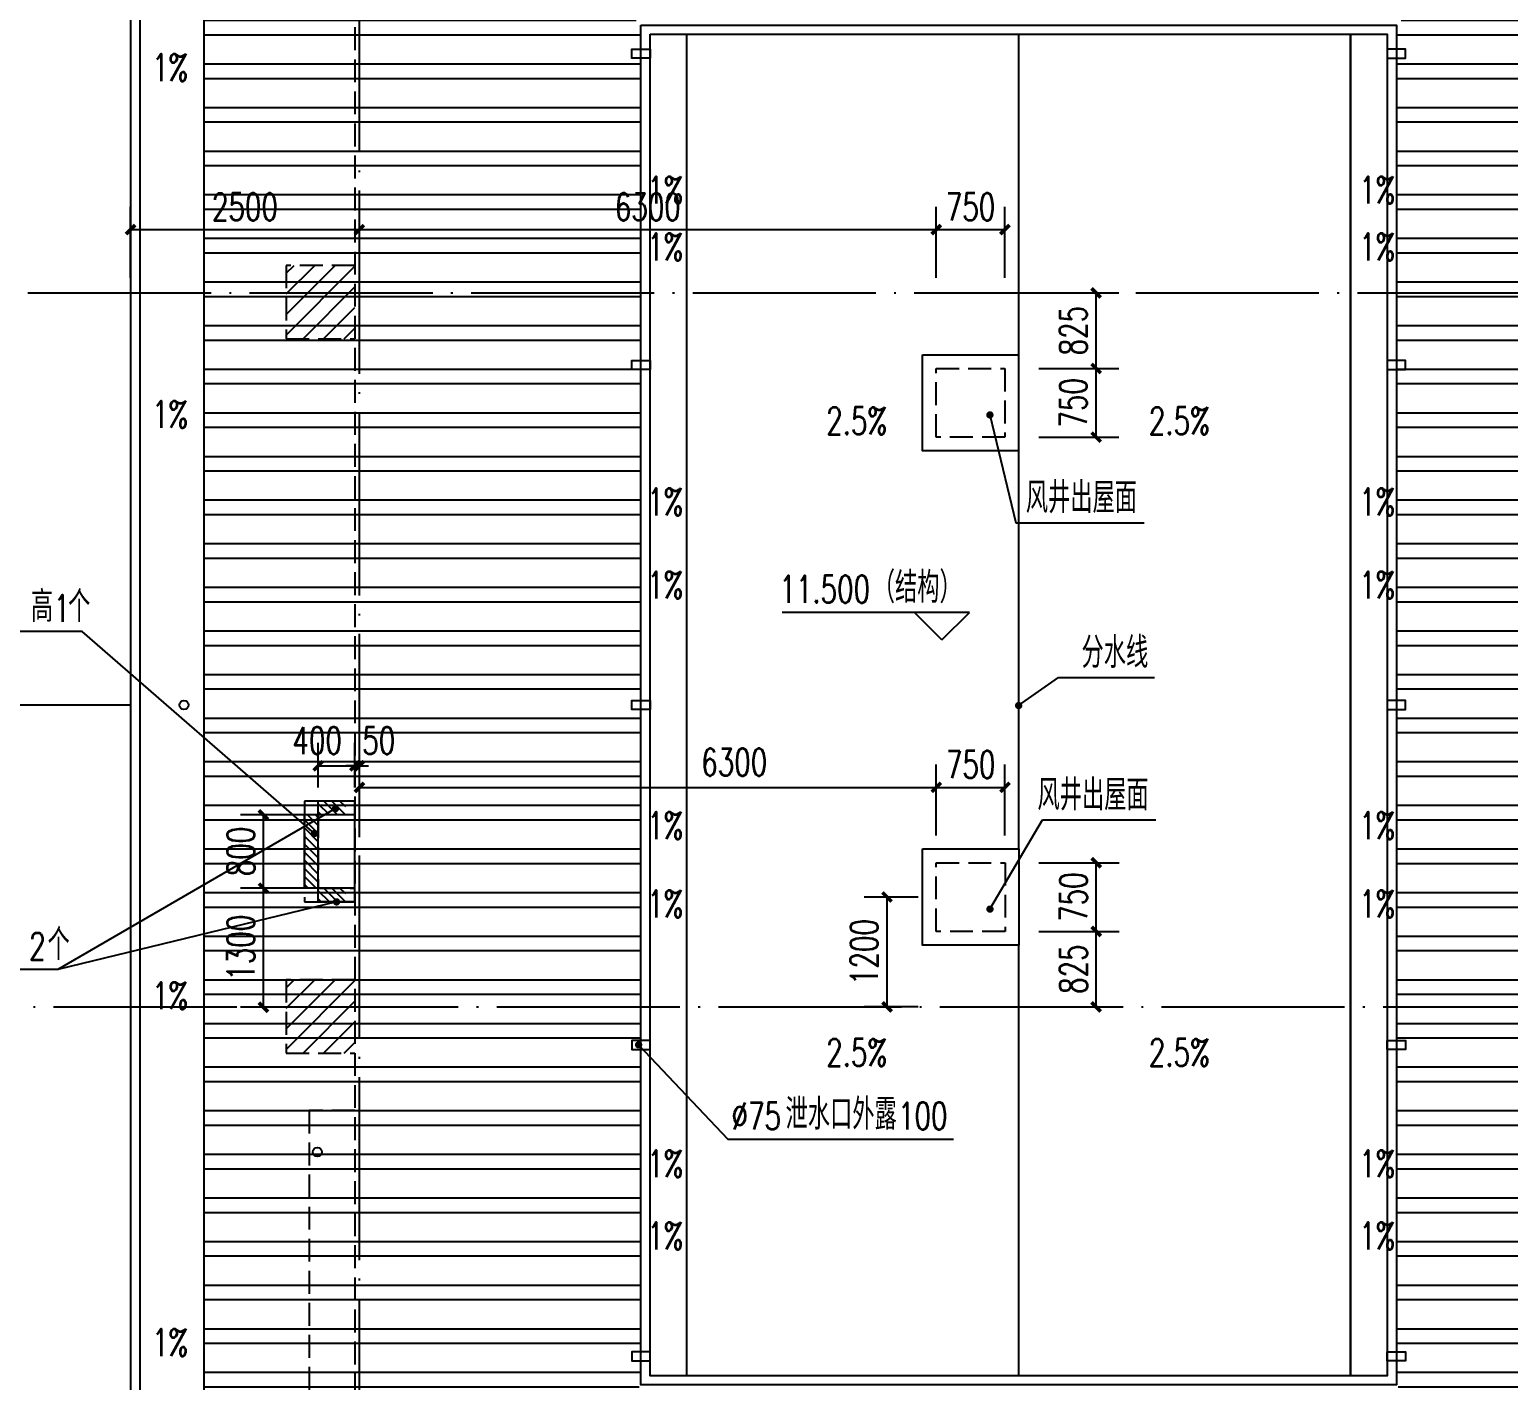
# Model space of a CAD drawing. Extents: x 63793 to 231107, y 20849 to 337643.
# Drawn here: x 162797 to 178948, y 312214 to 326964 of the extents above; entities that cross this region are included whole.
import ezdxf

# ---------------------------------------------------------------- set-up
doc = ezdxf.new("R2010")
doc.units = 0
doc.header["$LTSCALE"] = 1000
doc.header["$MEASUREMENT"] = 0
doc.linetypes.add('DASH', pattern=[0.35, 0.25, -0.1])
doc.linetypes.add('DOTE', pattern=[2.42, 2, -0.2, 0.02, -0.2])
for name, color, linetype in [('DIM_LEAD', 3, 'Continuous'), ('DIM_SYMB', 3, 'Continuous'), ('DOTE', 1, 'DOTE'), ('PUB_DIM', 3, 'Continuous'), ('PUB_HATCH', 8, 'Continuous'), ('PUB_TEXT', 7, 'Continuous'), ('TFSB', 150, 'Continuous'), ('填充', 8, 'Continuous'), ('新块$0$2D_ROOF', 144, 'Continuous'), ('新块$0$PUB_DIM', 3, 'Continuous'), ('新块$0$PUB_TEXT', 7, 'Continuous')]:
    doc.layers.add(name, color=color, linetype=linetype)
doc.styles.add('_TCH_DIM', font='SIMPLEX', dxfattribs={"bigfont": 'GBCBIG'})
doc.styles.add('_TCH_DIM_T3', font='SIMPLEX', dxfattribs={"width": 0.705882, "bigfont": 'GBCBIG'})
doc.styles.add('新块$0$_TCH_DIM', font='SIMPLEX', dxfattribs={"bigfont": 'GBCBIG'})
doc.dimstyles.new('_TCH_ARCH&&100', dxfattribs={"dimtxt": 297.5, "dimasz": 100, "dimexe": 250, "dimexo": 300, "dimgap": 100, "dimtad": 1, "dimdec": 0, "dimzin": 0, "dimdsep": 46, "dimtxsty": '_TCH_DIM_T3', "dimblk": 'ARCHTICK', "dimcen": 0.09, "dimclrt": 7, "dimazin": 2, "dimtfac": 1, "dimtdec": 0, "dimtix": 1, "dimtmove": 2, "dimatfit": 3, "dimfxl": 0, "dimtolj": 1, "dimtzin": 0, "dimarcsym": 0})

# ---------------------------------------------------------------- blocks, each defined once
blk = doc.blocks.new('_ArchTick')
at = {"color": 0, "linetype": 'ByBlock', "const_width": 0.4}
blk.add_lwpolyline([(-0.5, -0.5), (0.5, 0.5)], dxfattribs=at)
blk = doc.blocks.new('*D610')
at = {"layer": 'Defpoints', "color": 0, "transparency": 16777216}
for p in [(173520, 317867), (174446, 317867), (173520, 317117)]:
    blk.add_point(p, dxfattribs=at)
at = {"layer": 'PUB_DIM', "color": 0, "lineweight": -2, "transparency": 16777216}
for p, q in [((173820, 317867), (174696, 317867)), ((174446, 317117), (174446, 317867)), ((173820, 317117), (174696, 317117))]:
    blk.add_line(p, q, dxfattribs=at)
at = {"layer": 'PUB_DIM', "color": 0, "lineweight": -2, "transparency": 16777216, "xscale": 100, "yscale": 100, "zscale": 100}
for p, rotation in [((174446, 317867), 90), ((174446, 317117), 270)]:
    blk.add_blockref('_ArchTick', p, dxfattribs=dict(at, rotation=rotation))
at = {"layer": 'PUB_DIM', "color": 7, "transparency": 16777216, "insert": (174197, 317492), "char_height": 297.5, "attachment_point": 5, "rotation": 90, "style": '_TCH_DIM_T3'}
blk.add_mtext('\\A1;750', dxfattribs=at)
blk = doc.blocks.new('*D611')
at = {"layer": 'Defpoints', "color": 0, "transparency": 16777216}
for p in [(173520, 317117), (174446, 317117), (173520, 316292)]:
    blk.add_point(p, dxfattribs=at)
at = {"layer": 'PUB_DIM', "color": 0, "lineweight": -2, "transparency": 16777216}
for p, q in [((173820, 317117), (174696, 317117)), ((174446, 316292), (174446, 317117)), ((173820, 316292), (174696, 316292))]:
    blk.add_line(p, q, dxfattribs=at)
at = {"layer": 'PUB_DIM', "color": 0, "lineweight": -2, "transparency": 16777216, "xscale": 100, "yscale": 100, "zscale": 100}
for p, rotation in [((174446, 317117), 90), ((174446, 316292), 270)]:
    blk.add_blockref('_ArchTick', p, dxfattribs=dict(at, rotation=rotation))
at = {"layer": 'PUB_DIM', "color": 7, "transparency": 16777216, "insert": (174197, 316705), "char_height": 297.5, "attachment_point": 5, "rotation": 90, "style": '_TCH_DIM_T3'}
blk.add_mtext('\\A1;825', dxfattribs=at)
blk = doc.blocks.new('*D612')
at = {"layer": 'Defpoints', "color": 0, "transparency": 16777216}
for p in [(173450.06075, 318690.03702), (172700.06075, 317864.8728), (173450.06075, 317864.8728)]:
    blk.add_point(p, dxfattribs=at)
at = {"layer": 'PUB_DIM', "color": 0, "lineweight": -2, "transparency": 16777216}
for p, q in [((172700.06075, 318164.8728), (172700.06075, 318940.03702)), ((173450.06075, 318164.8728), (173450.06075, 318940.03702)), ((172700.06075, 318690.03702), (173450.06075, 318690.03702))]:
    blk.add_line(p, q, dxfattribs=at)
at = {"layer": 'PUB_DIM', "color": 0, "lineweight": -2, "transparency": 16777216, "xscale": 100, "yscale": 100, "zscale": 100, "rotation": 180}
blk.add_blockref('_ArchTick', (172700.06075, 318690.03702), dxfattribs=at)
at = {"layer": 'PUB_DIM', "color": 0, "lineweight": -2, "transparency": 16777216, "xscale": 100, "yscale": 100, "zscale": 100}
blk.add_blockref('_ArchTick', (173450.06075, 318690.03702), dxfattribs=at)
at = {"layer": 'PUB_DIM', "color": 7, "transparency": 16777216, "insert": (173075.06075, 318938.78702), "char_height": 297.5, "attachment_point": 5, "style": '_TCH_DIM_T3'}
blk.add_mtext('\\A1;750', dxfattribs=at)
blk = doc.blocks.new('*D613')
at = {"layer": 'Defpoints', "color": 0, "transparency": 16777216}
for p in [(172700, 318690), (166400, 317865), (172700, 317865)]:
    blk.add_point(p, dxfattribs=at)
at = {"layer": 'PUB_DIM', "color": 0, "lineweight": -2, "transparency": 16777216}
for p, q in [((166400, 318165), (166400, 318940)), ((172700, 318165), (172700, 318940)), ((166400, 318690), (172700, 318690))]:
    blk.add_line(p, q, dxfattribs=at)
at = {"layer": 'PUB_DIM', "color": 0, "lineweight": -2, "transparency": 16777216, "xscale": 100, "yscale": 100, "zscale": 100, "rotation": 180}
blk.add_blockref('_ArchTick', (166400, 318690), dxfattribs=at)
at = {"layer": 'PUB_DIM', "color": 0, "lineweight": -2, "transparency": 16777216, "xscale": 100, "yscale": 100, "zscale": 100}
blk.add_blockref('_ArchTick', (172700, 318690), dxfattribs=at)
at = {"layer": 'PUB_DIM', "color": 7, "transparency": 16777216, "insert": (170493, 318965), "char_height": 297.5, "attachment_point": 5, "style": '_TCH_DIM_T3'}
blk.add_mtext('\\A1;6300', dxfattribs=at)
blk = doc.blocks.new('*D614')
at = {"layer": 'Defpoints', "color": 0, "transparency": 16777216}
for p in [(173519, 323264), (174445, 323264), (173519, 322514)]:
    blk.add_point(p, dxfattribs=at)
at = {"layer": 'PUB_DIM', "color": 0, "lineweight": -2, "transparency": 16777216}
for p, q in [((173819, 323264), (174695, 323264)), ((174445, 322514), (174445, 323264)), ((173819, 322514), (174695, 322514))]:
    blk.add_line(p, q, dxfattribs=at)
at = {"layer": 'PUB_DIM', "color": 0, "lineweight": -2, "transparency": 16777216, "xscale": 100, "yscale": 100, "zscale": 100}
for p, rotation in [((174445, 323264), 90), ((174445, 322514), 270)]:
    blk.add_blockref('_ArchTick', p, dxfattribs=dict(at, rotation=rotation))
at = {"layer": 'PUB_DIM', "color": 7, "transparency": 16777216, "insert": (174196, 322889), "char_height": 297.5, "attachment_point": 5, "rotation": 90, "style": '_TCH_DIM_T3'}
blk.add_mtext('\\A1;750', dxfattribs=at)
blk = doc.blocks.new('*D615')
at = {"layer": 'Defpoints', "color": 0, "transparency": 16777216}
for p in [(173519, 324089), (174445, 324089), (173519, 323264)]:
    blk.add_point(p, dxfattribs=at)
at = {"layer": 'PUB_DIM', "color": 0, "lineweight": -2, "transparency": 16777216}
for p, q in [((173819, 324089), (174695, 324089)), ((174445, 323264), (174445, 324089)), ((173819, 323264), (174695, 323264))]:
    blk.add_line(p, q, dxfattribs=at)
at = {"layer": 'PUB_DIM', "color": 0, "lineweight": -2, "transparency": 16777216, "xscale": 100, "yscale": 100, "zscale": 100}
for p, rotation in [((174445, 324089), 90), ((174445, 323264), 270)]:
    blk.add_blockref('_ArchTick', p, dxfattribs=dict(at, rotation=rotation))
at = {"layer": 'PUB_DIM', "color": 7, "transparency": 16777216, "insert": (174196, 323677), "char_height": 297.5, "attachment_point": 5, "rotation": 90, "style": '_TCH_DIM_T3'}
blk.add_mtext('\\A1;825', dxfattribs=at)
blk = doc.blocks.new('*D616')
at = {"layer": 'Defpoints', "color": 0, "transparency": 16777216}
for p in [(173449, 324780), (172699, 323955), (173449, 323955)]:
    blk.add_point(p, dxfattribs=at)
at = {"layer": 'PUB_DIM', "color": 0, "lineweight": -2, "transparency": 16777216}
for p, q in [((172699, 324255), (172699, 325030)), ((173449, 324255), (173449, 325030)), ((172699, 324780), (173449, 324780))]:
    blk.add_line(p, q, dxfattribs=at)
at = {"layer": 'PUB_DIM', "color": 0, "lineweight": -2, "transparency": 16777216, "xscale": 100, "yscale": 100, "zscale": 100, "rotation": 180}
blk.add_blockref('_ArchTick', (172699, 324780), dxfattribs=at)
at = {"layer": 'PUB_DIM', "color": 0, "lineweight": -2, "transparency": 16777216, "xscale": 100, "yscale": 100, "zscale": 100}
blk.add_blockref('_ArchTick', (173449, 324780), dxfattribs=at)
at = {"layer": 'PUB_DIM', "color": 7, "transparency": 16777216, "insert": (173074, 325028), "char_height": 297.5, "attachment_point": 5, "style": '_TCH_DIM_T3'}
blk.add_mtext('\\A1;750', dxfattribs=at)
blk = doc.blocks.new('*D617')
at = {"layer": 'Defpoints', "color": 0, "transparency": 16777216}
for p in [(172699, 324780), (166399, 323955), (172699, 323955)]:
    blk.add_point(p, dxfattribs=at)
at = {"layer": 'PUB_DIM', "color": 0, "lineweight": -2, "transparency": 16777216}
for p, q in [((166399, 324255), (166399, 325030)), ((172699, 324255), (172699, 325030)), ((166399, 324780), (172699, 324780))]:
    blk.add_line(p, q, dxfattribs=at)
at = {"layer": 'PUB_DIM', "color": 0, "lineweight": -2, "transparency": 16777216, "xscale": 100, "yscale": 100, "zscale": 100, "rotation": 180}
blk.add_blockref('_ArchTick', (166399, 324780), dxfattribs=at)
at = {"layer": 'PUB_DIM', "color": 0, "lineweight": -2, "transparency": 16777216, "xscale": 100, "yscale": 100, "zscale": 100}
blk.add_blockref('_ArchTick', (172699, 324780), dxfattribs=at)
at = {"layer": 'PUB_DIM', "color": 7, "transparency": 16777216, "insert": (169549, 325028), "char_height": 297.5, "attachment_point": 5, "style": '_TCH_DIM_T3'}
blk.add_mtext('\\A1;6300', dxfattribs=at)
blk = doc.blocks.new('*D618')
at = {"layer": 'Defpoints', "color": 0, "transparency": 16777216}
for p in [(166399, 324780), (163899, 323955), (166399, 323955)]:
    blk.add_point(p, dxfattribs=at)
at = {"layer": 'PUB_DIM', "color": 0, "lineweight": -2, "transparency": 16777216}
for p, q in [((163899, 324255), (163899, 325030)), ((166399, 324255), (166399, 325030)), ((163899, 324780), (166399, 324780))]:
    blk.add_line(p, q, dxfattribs=at)
at = {"layer": 'PUB_DIM', "color": 0, "lineweight": -2, "transparency": 16777216, "xscale": 100, "yscale": 100, "zscale": 100, "rotation": 180}
blk.add_blockref('_ArchTick', (163899, 324780), dxfattribs=at)
at = {"layer": 'PUB_DIM', "color": 0, "lineweight": -2, "transparency": 16777216, "xscale": 100, "yscale": 100, "zscale": 100}
blk.add_blockref('_ArchTick', (166399, 324780), dxfattribs=at)
at = {"layer": 'PUB_DIM', "color": 7, "transparency": 16777216, "insert": (165149, 325028), "char_height": 297.5, "attachment_point": 5, "style": '_TCH_DIM_T3'}
blk.add_mtext('\\A1;2500', dxfattribs=at)
blk = doc.blocks.new('*D631')
at = {"layer": 'Defpoints', "color": 0, "transparency": 16777216}
for p in [(172162, 317492), (172803, 317492), (172803, 316292)]:
    blk.add_point(p, dxfattribs=at)
at = {"layer": 'PUB_DIM', "color": 0, "lineweight": -2, "transparency": 16777216}
for p, q in [((172503, 317492), (171912, 317492)), ((172162, 316292), (172162, 317492)), ((172503, 316292), (171912, 316292))]:
    blk.add_line(p, q, dxfattribs=at)
at = {"layer": 'PUB_DIM', "color": 0, "lineweight": -2, "transparency": 16777216, "xscale": 100, "yscale": 100, "zscale": 100}
for p, rotation in [((172162, 317492), 90), ((172162, 316292), 270)]:
    blk.add_blockref('_ArchTick', p, dxfattribs=dict(at, rotation=rotation))
at = {"layer": 'PUB_DIM', "color": 7, "transparency": 16777216, "insert": (171913, 316892), "char_height": 297.5, "attachment_point": 5, "rotation": 90, "style": '_TCH_DIM_T3'}
blk.add_mtext('\\A1;1200', dxfattribs=at)
blk = doc.blocks.new('*D638')
at = {"layer": 'Defpoints', "color": 0, "transparency": 16777216}
for p in [(165351, 317589), (166103, 317589), (166103, 316289)]:
    blk.add_point(p, dxfattribs=at)
at = {"layer": 'PUB_DIM', "color": 0, "lineweight": -2, "transparency": 16777216}
for p, q in [((165803, 317589), (165101, 317589)), ((165351, 316289), (165351, 317589)), ((165803, 316289), (165101, 316289))]:
    blk.add_line(p, q, dxfattribs=at)
at = {"layer": 'PUB_DIM', "color": 0, "lineweight": -2, "transparency": 16777216, "xscale": 100, "yscale": 100, "zscale": 100}
for p, rotation in [((165351, 317589), 90), ((165351, 316289), 270)]:
    blk.add_blockref('_ArchTick', p, dxfattribs=dict(at, rotation=rotation))
at = {"layer": 'PUB_DIM', "color": 7, "transparency": 16777216, "insert": (165103, 316939), "char_height": 297.5, "attachment_point": 5, "rotation": 90, "style": '_TCH_DIM_T3'}
blk.add_mtext('\\A1;1300', dxfattribs=at)
blk = doc.blocks.new('*D639')
at = {"layer": 'Defpoints', "color": 0, "transparency": 16777216}
for p in [(165351, 318389), (166103, 318389), (166103, 317589)]:
    blk.add_point(p, dxfattribs=at)
at = {"layer": 'PUB_DIM', "color": 0, "lineweight": -2, "transparency": 16777216}
for p, q in [((165803, 318389), (165101, 318389)), ((165351, 317589), (165351, 318389)), ((165803, 317589), (165101, 317589))]:
    blk.add_line(p, q, dxfattribs=at)
at = {"layer": 'PUB_DIM', "color": 0, "lineweight": -2, "transparency": 16777216, "xscale": 100, "yscale": 100, "zscale": 100}
for p, rotation in [((165351, 318389), 90), ((165351, 317589), 270)]:
    blk.add_blockref('_ArchTick', p, dxfattribs=dict(at, rotation=rotation))
at = {"layer": 'PUB_DIM', "color": 7, "transparency": 16777216, "insert": (165103, 317989), "char_height": 297.5, "attachment_point": 5, "rotation": 90, "style": '_TCH_DIM_T3'}
blk.add_mtext('\\A1;800', dxfattribs=at)
blk = doc.blocks.new('*D640')
at = {"layer": 'Defpoints', "color": 0, "transparency": 16777216}
for p in [(166349, 318925), (165949, 318389), (166349, 318389)]:
    blk.add_point(p, dxfattribs=at)
at = {"layer": 'PUB_DIM', "color": 0, "lineweight": -2, "transparency": 16777216}
for p, q in [((165949, 318689), (165949, 319175)), ((166349, 318689), (166349, 319175)), ((165949, 318925), (166349, 318925))]:
    blk.add_line(p, q, dxfattribs=at)
at = {"layer": 'PUB_DIM', "color": 0, "lineweight": -2, "transparency": 16777216, "xscale": 100, "yscale": 100, "zscale": 100, "rotation": 180}
blk.add_blockref('_ArchTick', (165949, 318925), dxfattribs=at)
at = {"layer": 'PUB_DIM', "color": 0, "lineweight": -2, "transparency": 16777216, "xscale": 100, "yscale": 100, "zscale": 100}
blk.add_blockref('_ArchTick', (166349, 318925), dxfattribs=at)
at = {"layer": 'PUB_DIM', "color": 7, "transparency": 16777216, "insert": (165938, 319200), "char_height": 297.5, "attachment_point": 5, "style": '_TCH_DIM_T3'}
blk.add_mtext('\\A1;400', dxfattribs=at)
blk = doc.blocks.new('*D641')
at = {"layer": 'Defpoints', "color": 0, "transparency": 16777216}
for p in [(166399, 318925), (166349, 318389), (166399, 318389)]:
    blk.add_point(p, dxfattribs=at)
at = {"layer": 'PUB_DIM', "color": 0, "lineweight": -2, "transparency": 16777216}
for p, q in [((166349, 318689), (166349, 319175)), ((166399, 318689), (166399, 319175)), ((166349, 318925), (166249, 318925)), ((166349, 318925), (166399, 318925)), ((166399, 318925), (166499, 318925))]:
    blk.add_line(p, q, dxfattribs=at)
at = {"layer": 'PUB_DIM', "color": 0, "lineweight": -2, "transparency": 16777216, "xscale": 100, "yscale": 100, "zscale": 100}
blk.add_blockref('_ArchTick', (166349, 318925), dxfattribs=at)
at = {"layer": 'PUB_DIM', "color": 0, "lineweight": -2, "transparency": 16777216, "xscale": 100, "yscale": 100, "zscale": 100, "rotation": 180}
blk.add_blockref('_ArchTick', (166399, 318925), dxfattribs=at)
at = {"layer": 'PUB_DIM', "color": 7, "transparency": 16777216, "insert": (166610, 319200), "char_height": 297.5, "attachment_point": 5, "style": '_TCH_DIM_T3'}
blk.add_mtext('\\A1;50', dxfattribs=at)

msp = doc.modelspace()

# ---------------------------------------------------------------- hatches: boundary and pattern name
at = {"layer": 'PUB_HATCH'}
h = msp.add_hatch(dxfattribs=at)
h.set_pattern_fill('ANSI32', color=256, scale=100, angle=-45, style=0)
h.set_pattern_definition([(180, (400576.6, 243246.4), (-1e-13, 476.25), []), (180, (400417.85, 243087.67), (-1e-13, 476.25), [])])
h.paths.add_polyline_path([(164699.3, 331789.2), (169474.3, 327014.2), (169474.3, 312164.2), (164699.3, 307389.2)])
h = msp.add_hatch(dxfattribs=at)
h.set_pattern_fill('ANSI32', color=256, scale=100, angle=-45, style=0)
h.set_pattern_definition([(0, (-53378.04, 243246.4), (1e-13, 476.25), []), (0, (-53219.3, 243087.67), (1e-13, 476.25), [])])
h.paths.add_polyline_path([(182499.3, 331789.2), (177724.3, 327014.2), (177724.3, 312164.2), (182499.3, 307389.2)])
at = {"layer": 'TFSB'}
h = msp.add_hatch(dxfattribs=at)
h.set_pattern_fill('ANSI31', color=256, scale=500, angle=90, style=0)
h.set_pattern_definition([(135, (237667.01, 121811.865), (-44.194174, -44.194174), [])])
h.paths.add_polyline_path([(166249.3, 318539.2), (165949.3, 318539.2), (165949.3, 318389.2), (166249.3, 318389.2)])
h = msp.add_hatch(dxfattribs=at)
h.set_pattern_fill('ANSI31', color=256, scale=500, angle=90, style=0)
h.set_pattern_definition([(135, (243692.05, 100611.865), (-44.194174, -44.194174), [])])
h.paths.add_polyline_path([(165799.3, 318389.2), (165799.3, 318014.2), (165949.3, 318014.2), (165949.3, 318389.2)])
h.paths.add_polyline_path([(165799.3, 318014.2), (165799.3, 317589.2), (165949.3, 317589.2), (165949.3, 318014.2)])
h = msp.add_hatch(dxfattribs=at)
h.set_pattern_fill('ANSI31', color=256, scale=500, angle=90, style=0)
h.set_pattern_definition([(135, (237667.01, 120861.865), (-44.194174, -44.194174), [])])
h.paths.add_polyline_path([(166249.3, 317589.2), (165949.3, 317589.2), (165949.3, 317439.2), (166249.3, 317439.2)])
at = {"layer": '填充', "linetype": 'DASH'}
h = msp.add_hatch(dxfattribs=at)
h.set_pattern_fill('ANSI31', color=256, scale=100, style=0)
h.set_pattern_definition([(45, (-68628.03, 251046.42), (-112.2532, 112.2532), [])])
h.paths.add_polyline_path([(166349.3, 324089.2), (165599.3, 324089.2), (165599.3, 323589.2), (166349.3, 323589.2)])
h.paths.add_polyline_path([(166349.3, 324389.2), (165599.3, 324389.2), (165599.3, 324089.2), (166349.3, 324089.2)])
h = msp.add_hatch(dxfattribs=at)
h.set_pattern_fill('ANSI31', color=256, scale=100, style=0)
h.set_pattern_definition([(45, (-68628.03, 243246.42), (-112.2532, 112.2532), [])])
h.paths.add_polyline_path([(166349.3, 316289.2), (165599.3, 316289.2), (165599.3, 315789.2), (166349.3, 315789.2)])
h.paths.add_polyline_path([(166349.3, 316589.2), (165599.3, 316589.2), (165599.3, 316289.2), (166349.3, 316289.2)])

# ---------------------------------------------------------------- linework, layer by layer
for p, q in [((173599.3, 326914.2), (173599.3, 323414)), ((173599.3, 322364), (173599.3, 318017.5)), ((142999.3, 319589.2), (163899.3, 319589.2)), ((173599.3, 316967.5), (173599.3, 312264.2))]:
    msp.add_line(p, q)
at = {"layer": 'DIM_LEAD'}
for p, q in [((173285.4, 322756.5), (173567.3, 321579.8)), ((173567.3, 321579.8), (174969.8, 321579.8)), ((163371.6, 320390.9), (159871.9, 320390.9)), ((165908.5, 318186.5), (163371.6, 320390.9)), ((165908.5, 318186.5), (163371.6, 320390.9)), ((165908.5, 318186.5), (163371.6, 320390.9)), ((165908.5, 318186.5), (163371.6, 320390.9)), ((165908.5, 318186.5), (163371.6, 320390.9)), ((173599.3, 319583.3), (174034.6, 319889.2)), ((174034.6, 319889.2), (175083, 319889.2)), ((166137.9, 318457.6), (163106.7, 316700.7)), ((166137.9, 318457.6), (163106.7, 316700.7)), ((166137.9, 318457.6), (163106.7, 316700.7)), ((166137.9, 318457.6), (163106.7, 316700.7)), ((173286.1, 317360), (173858.7, 318334.8)), ((173858.7, 318334.8), (175097.2, 318334.8)), ((166149.3, 317439.2), (163106.7, 316700.7)), ((163106.7, 316700.7), (159606.9, 316700.7)), ((169448.6, 315878.6), (170423.8, 314847.9)), ((170423.8, 314847.9), (172886.9, 314847.9))]:
    msp.add_line(p, q, dxfattribs=at)
at = {"layer": 'DIM_LEAD', "const_width": 40}
for points in [[(173280.7, 322776, 1), (173290, 322737.1, 1)], [(173582.9, 319571.8, 1), (173615.6, 319594.8, 1)], [(166155.2, 318467.7, 1), (166120.6, 318447.6, 1)], [(166155.2, 318467.7, 1), (166120.6, 318447.6, 1)], [(166155.2, 318467.7, 1), (166120.6, 318447.6, 1)], [(166155.2, 318467.7, 1), (166120.6, 318447.6, 1)], [(165923.6, 318173.4, 1), (165893.4, 318199.6, 1)], [(165923.6, 318173.4, 1), (165893.4, 318199.6, 1)], [(165923.6, 318173.4, 1), (165893.4, 318199.6, 1)], [(165923.6, 318173.4, 1), (165893.4, 318199.6, 1)], [(165923.6, 318173.4, 1), (165893.4, 318199.6, 1)], [(166168.7, 317443.9, 1), (166129.8, 317434.5, 1)], [(173276, 317342.8, 1), (173296.2, 317377.2, 1)], [(169434.8, 315893.1, 1), (169462.3, 315864.1, 1)]]:
    msp.add_lwpolyline(points, format="xyb", close=True, dxfattribs=at)
at = {"layer": 'DIM_SYMB'}
for points in [[(164303.6, 326803.9, 0, 0, 0), (164303.6, 327821.2, 80, 0, 0), (164303.6, 328121.2, 0, 0, 0)], [(169710.9, 325465.9, 0, 0, 0), (169710.9, 325900.2, 80, 0, 0), (169710.9, 326200.2, 0, 0, 0)], [(177487.6, 325465.9, 0, 0, 0), (177487.6, 325900.2, 80, 0, 0), (177487.6, 326200.2, 0, 0, 0)], [(169710.9, 324337.6, 0, 0, 0), (169710.9, 323903.3, 80, 0, 0), (169710.9, 323603.3, 0, 0, 0)], [(177487.6, 324337.6, 0, 0, 0), (177487.6, 323903.3, 80, 0, 0), (177487.6, 323603.3, 0, 0, 0)], [(169710.9, 322061, 0, 0, 0), (169710.9, 322495.3, 80, 0, 0), (169710.9, 322795.3, 0, 0, 0)], [(171392.3, 322690.9, 0, 0, 0), (170375, 322690.9, 80, 0, 0), (170075, 322690.9, 0, 0, 0)], [(175806.3, 322690.9, 0, 0, 0), (176823.6, 322690.9, 80, 0, 0), (177123.6, 322690.9, 0, 0, 0)], [(177487.6, 322061, 0, 0, 0), (177487.6, 322495.3, 80, 0, 0), (177487.6, 322795.3, 0, 0, 0)], [(164303.6, 322509.1, 0, 0, 0), (164303.6, 321491.8, 80, 0, 0), (164303.6, 321191.8, 0, 0, 0)], [(169710.9, 320645.9, 0, 0, 0), (169710.9, 320211.6, 80, 0, 0), (169710.9, 319911.6, 0, 0, 0)], [(177487.6, 320645.9, 0, 0, 0), (177487.6, 320211.6, 80, 0, 0), (177487.6, 319911.6, 0, 0, 0)], [(169710.9, 318526, 0, 0, 0), (169710.9, 318960.3, 80, 0, 0), (169710.9, 319260.3, 0, 0, 0)], [(177487.6, 318526, 0, 0, 0), (177487.6, 318960.3, 80, 0, 0), (177487.6, 319260.3, 0, 0, 0)], [(164303.6, 316669.3, 0, 0, 0), (164303.6, 317686.6, 80, 0, 0), (164303.6, 317986.6, 0, 0, 0)], [(169710.9, 317163, 0, 0, 0), (169710.9, 316728.7, 80, 0, 0), (169710.9, 316428.7, 0, 0, 0)], [(177487.6, 317163, 0, 0, 0), (177487.6, 316728.7, 80, 0, 0), (177487.6, 316428.7, 0, 0, 0)], [(171392.3, 315795.3, 0, 0, 0), (170375, 315795.3, 80, 0, 0), (170075, 315795.3, 0, 0, 0)], [(175806.3, 315795.3, 0, 0, 0), (176823.6, 315795.3, 80, 0, 0), (177123.6, 315795.3, 0, 0, 0)], [(169710.9, 314834.3, 0, 0, 0), (169710.9, 315268.6, 80, 0, 0), (169710.9, 315568.6, 0, 0, 0)], [(177487.6, 314834.3, 0, 0, 0), (177487.6, 315268.6, 80, 0, 0), (177487.6, 315568.6, 0, 0, 0)], [(169710.9, 313539.7, 0, 0, 0), (169710.9, 313105.4, 80, 0, 0), (169710.9, 312805.4, 0, 0, 0)], [(177487.6, 313539.7, 0, 0, 0), (177487.6, 313105.4, 80, 0, 0), (177487.6, 312805.4, 0, 0, 0)], [(164303.6, 312374.5, 0, 0, 0), (164303.6, 311357.2, 80, 0, 0), (164303.6, 311057.2, 0, 0, 0)]]:
    msp.add_lwpolyline(points, format="xyseb", dxfattribs=at)
at = {"layer": 'DOTE'}
for p, q in [((166399.3, 303846.2), (166399.3, 333311.6)), ((140999.3, 324089.2), (206199.3, 324089.2)), ((206199.3, 316289.2), (140999.3, 316289.2))]:
    msp.add_line(p, q, dxfattribs=at)
at = {"layer": 'TFSB'}
for p, q in [((165949.3, 318389.2), (165949.3, 318539.2)), ((166349.3, 318539.2), (165949.3, 318539.2)), ((166349.3, 318389.2), (166349.3, 318539.2)), ((165949.3, 318389.2), (165799.3, 318389.2)), ((165799.3, 317589.2), (165799.3, 318389.2)), ((165949.3, 317589.2), (165949.3, 318389.2)), ((166349.3, 318389.2), (165949.3, 318389.2)), ((165949.3, 317589.2), (165799.3, 317589.2)), ((165949.3, 317439.2), (165949.3, 317589.2)), ((166349.3, 317589.2), (165949.3, 317589.2)), ((166349.3, 317439.2), (166349.3, 317589.2)), ((166349.3, 317439.2), (165949.3, 317439.2))]:
    msp.add_line(p, q, dxfattribs=at)
at = {"layer": '新块$0$2D_ROOF', "color": 42}
for points in [[(163899.3, 306589.2), (183299.3, 306589.2), (183299.3, 332589.2), (163899.3, 332589.2)], [(163999.3, 306689.2), (183199.3, 306689.2), (183199.3, 332489.2), (163999.3, 332489.2)], [(164699.3, 307389.2), (182499.3, 307389.2), (182499.3, 331789.2), (164699.3, 331789.2)], [(169474.3, 327014.2), (177724.3, 327014.2), (177724.3, 312164.2), (169474.3, 312164.2)], [(169574.3, 326914.2), (177624.3, 326914.2), (177624.3, 312264.2), (169574.3, 312264.2)], [(169574.3, 326651.1), (169474.3, 326651.1), (169374.3, 326651.1), (169374.3, 326751.1), (169574.3, 326751.1)], [(177624.3, 326651.1), (177724.3, 326651.1), (177824.3, 326651.1), (177824.3, 326751.1), (177624.3, 326751.1)], [(172549.3, 323414), (173599.3, 323414), (173599.3, 322364), (172549.3, 322364)], [(169574.3, 323251.7), (169474.3, 323251.7), (169374.3, 323251.7), (169374.3, 323351.7), (169574.3, 323351.7)], [(177624.3, 323251.7), (177724.3, 323251.7), (177824.3, 323251.7), (177824.3, 323351.7), (177624.3, 323351.7)], [(169574.3, 319539.2), (169474.3, 319539.2), (169374.3, 319539.2), (169374.3, 319639.2), (169574.3, 319639.2)], [(177624.3, 319539.2), (177724.3, 319539.2), (177824.3, 319539.2), (177824.3, 319639.2), (177624.3, 319639.2)], [(169574.3, 315926.7), (169474.3, 315926.7), (169374.3, 315926.7), (169374.3, 315826.7), (169574.3, 315826.7)], [(177624.3, 315926.7), (177724.3, 315926.7), (177824.3, 315926.7), (177824.3, 315826.7), (177624.3, 315826.7)], [(169574.3, 312527.3), (169474.3, 312527.3), (169374.3, 312527.3), (169374.3, 312427.3), (169574.3, 312427.3)], [(177624.3, 312527.3), (177724.3, 312527.3), (177824.3, 312527.3), (177824.3, 312427.3), (177624.3, 312427.3)]]:
    msp.add_lwpolyline(points, close=True, dxfattribs=at)
at = {"layer": '新块$0$2D_ROOF', "color": 4, "linetype": 'DASH'}
msp.add_lwpolyline([(166349.3, 308739.2), (180849.3, 308739.2), (180849.3, 330489.2), (166349.3, 330489.2)], close=True, dxfattribs=at)
at = {"layer": '新块$0$2D_ROOF', "color": 42}
for points in [[(177224.3, 326914.2), (177224.3, 312264.2)], [(169974.3, 312264.2), (169974.3, 326907.7)], [(177224.3, 312264.2), (177224.3, 326907.7)]]:
    msp.add_lwpolyline(points, dxfattribs=at)
at = {"layer": '新块$0$2D_ROOF', "color": 4, "linetype": 'DASH'}
for points in [[(166349.3, 324389.2), (165599.3, 324389.2), (165599.3, 323589.2), (166349.3, 323589.2)], [(166349.3, 316589.2), (165599.3, 316589.2), (165599.3, 315789.2), (166349.3, 315789.2)]]:
    msp.add_lwpolyline(points, dxfattribs=at)
at = {"layer": '新块$0$2D_ROOF', "color": 42, "linetype": 'DASH'}
for points in [[(172699.3, 323264), (173449.3, 323264), (173449.3, 322514), (172699.3, 322514)], [(165799.3, 317439.2), (166349.3, 317439.2), (166349.3, 318539.2), (165799.3, 318539.2)], [(165949.3, 317589.2), (166349.3, 317589.2), (166349.3, 318389.2), (165949.3, 318389.2)]]:
    msp.add_lwpolyline(points, close=True, dxfattribs=at)
at = {"layer": '新块$0$2D_ROOF', "color": 42, "elevation": -2600}
msp.add_lwpolyline([(172550.1, 318017.5), (173600.1, 318017.5), (173600.1, 316967.5), (172550.1, 316967.5)], close=True, dxfattribs=at)
at = {"layer": '新块$0$2D_ROOF', "color": 42, "linetype": 'DASH', "elevation": -2600}
msp.add_lwpolyline([(172700.1, 317867.5), (173450.1, 317867.5), (173450.1, 317117.5), (172700.1, 317117.5)], close=True, dxfattribs=at)
at = {"layer": '新块$0$2D_ROOF', "color": 42, "linetype": 'DASH'}
msp.add_lwpolyline([(166349.3, 315161.3), (165849.3, 315161.3), (165849.3, 309589.2), (163899.3, 309589.2)], dxfattribs=at)
msp.add_lwpolyline([(166059.9, 311085.6, 0, 0, 0), (166059.9, 312102.9, 80, 0, 0), (166059.9, 312402.9, 0, 0, 0)], format="xyseb", dxfattribs=at)
at = {"layer": '新块$0$2D_ROOF', "color": 3}
for centre in [(164482.3, 319589.2), (165940.1, 314708.3)]:
    msp.add_circle(centre, 50, dxfattribs=at)
at = {"layer": '新块$0$PUB_DIM'}
for p, q in [((173060.9, 320599.8), (171015.9, 320599.8)), ((172760.9, 320299.8), (172460.9, 320599.8)), ((172760.9, 320299.8), (173060.9, 320599.8))]:
    msp.add_line(p, q, dxfattribs=at)

# ---------------------------------------------------------------- texts
at = {"layer": 'PUB_TEXT', "style": '_TCH_DIM', "width": 0.705882}
for s, p in [('1%%%', (164133.6, 326401.4)), ('1%%%', (169540.9, 325063.4)), ('1%%%', (177317.6, 325063.4)), ('1%%%', (169540.9, 324442.6)), ('1%%%', (177317.6, 324442.6)), ('1%%%', (164133.6, 322614.1)), ('2.5%%%', (171497.3, 322542.2)), ('2.5%%%', (175021.3, 322542.2)), ('1%%%', (169540.9, 321658.5)), ('1%%%', (177317.6, 321658.5)), ('1%%%', (169540.9, 320750.9)), ('1%%%', (177317.6, 320750.9)), ('1', (163057.1, 320495.9)), ('1%%%', (169540.9, 318123.5)), ('1%%%', (177317.6, 318123.5)), ('1%%%', (169540.9, 317268)), ('1%%%', (177317.6, 317268)), ('2', (162792.1, 316805.7)), ('1%%%', (164133.6, 316266.8)), ('2.5%%%', (171497.3, 315646.6)), ('2.5%%%', (175021.3, 315646.6)), ('%%c75', (170463.2, 314952.9)), ('100', (172281.9, 314952.9)), ('1%%%', (169540.9, 314431.8)), ('1%%%', (177317.6, 314431.8)), ('1%%%', (169540.9, 313644.7)), ('1%%%', (177317.6, 313644.7)), ('1%%%', (164133.6, 312479.5))]:
    msp.add_text(s, height=297.5, dxfattribs=at).set_placement(p)
at = {"layer": 'PUB_TEXT', "style": '_TCH_DIM'}
for s, height, p in [('风井出屋面', 337.59, (173677, 321684.8)), ('高', 337.6, (162811.4, 320495.9)), ('个', 337.6, (163217.1, 320495.9)), ('分水线', 337.59, (174285.5, 319994.2)), ('风井出屋面', 337.59, (173804.4, 318439.8)), ('个', 337.6, (162992.1, 316805.7)), ('泄水口外露', 337.59, (171053.2, 314952.9))]:
    msp.add_text(s, height=height, dxfattribs=at).set_placement(p)
at = {"layer": '新块$0$PUB_TEXT', "style": '新块$0$_TCH_DIM', "width": 0.705882}
msp.add_text('11.500', height=297.5, dxfattribs=at).set_placement((170985.9, 320704.8))
at = {"layer": '新块$0$PUB_TEXT', "style": '新块$0$_TCH_DIM'}
msp.add_text('（结构）', height=337.59, dxfattribs=at).set_placement((172005.9, 320704.8))

# ---------------------------------------------------------------- dimensions: what is measured, and where the dimension line sits
at = {"layer": 'PUB_DIM'}
for p1, p2, distance, text, picture, middle in [((163899.3, 323954.6), (166399.3, 323954.6), 825.2, '2500', '*D618', (165149.3, 325028.5)), ((166399.3, 323954.6), (172699.3, 323954.6), 825.2, '6300', '*D617', (169549.3, 325028.5)), ((172699.3, 323954.6), (173449.3, 323954.6), 825.2, '750', '*D616', (173074.3, 325028.5)), ((173519.1, 323264), (173519.1, 324089.2), -926.1, '825', '*D615', (174196.5, 323676.6)), ((173519.1, 322514), (173519.1, 323264), -926.1, '750', '*D614', (174196.5, 322889)), ((172700.1, 317864.9), (173450.1, 317864.9), 825.2, '750', '*D612', (173075.1, 318938.8)), ((166103.3, 317589.2), (166103.3, 318389.2), 751.9, '800', '*D639', (165102.7, 317989.2)), ((173519.8, 317117.5), (173519.8, 317867.5), -926.1, '750', '*D610', (174197.2, 317492.5)), ((166103.3, 316289.2), (166103.3, 317589.2), 751.9, '1300', '*D638', (165102.7, 316939.2)), ((172802.9, 316292.3), (172802.9, 317492.5), 641, '1200', '*D631', (171913.1, 316892.4)), ((173519.8, 316292.3), (173519.8, 317117.5), -926.1, '825', '*D611', (174197.2, 316704.9))]:
    dim = msp.add_aligned_dim(p1=p1, p2=p2, distance=distance, text=text, dimstyle='_TCH_ARCH&&100', dxfattribs=at)
    dim.commit()
    dim.dimension.update_dxf_attribs({"geometry": picture, "text_midpoint": middle})
for base, p1, p2, angle, text, picture, middle in [((166349.3, 318925), (165949.3, 318389.2), (166349.3, 318389.2), 0, '400', '*D640', (165938.3, 319200)), ((166399.3, 318925), (166349.3, 318389.2), (166399.3, 318389.2), 0, '50', '*D641', (166609.9, 319200)), ((172700.1, 318690), (166400, 317864.9), (172700.1, 317864.9), 360, '6300', '*D613', (170492.9, 318965))]:
    dim = msp.add_linear_dim(base=base, p1=p1, p2=p2, angle=angle, text=text, dimstyle='_TCH_ARCH&&100', dxfattribs=at)
    dim.commit()
    dim.dimension.update_dxf_attribs({"geometry": picture, "text_midpoint": middle, "dimtype": 129})

doc.saveas('drawing.dxf')
